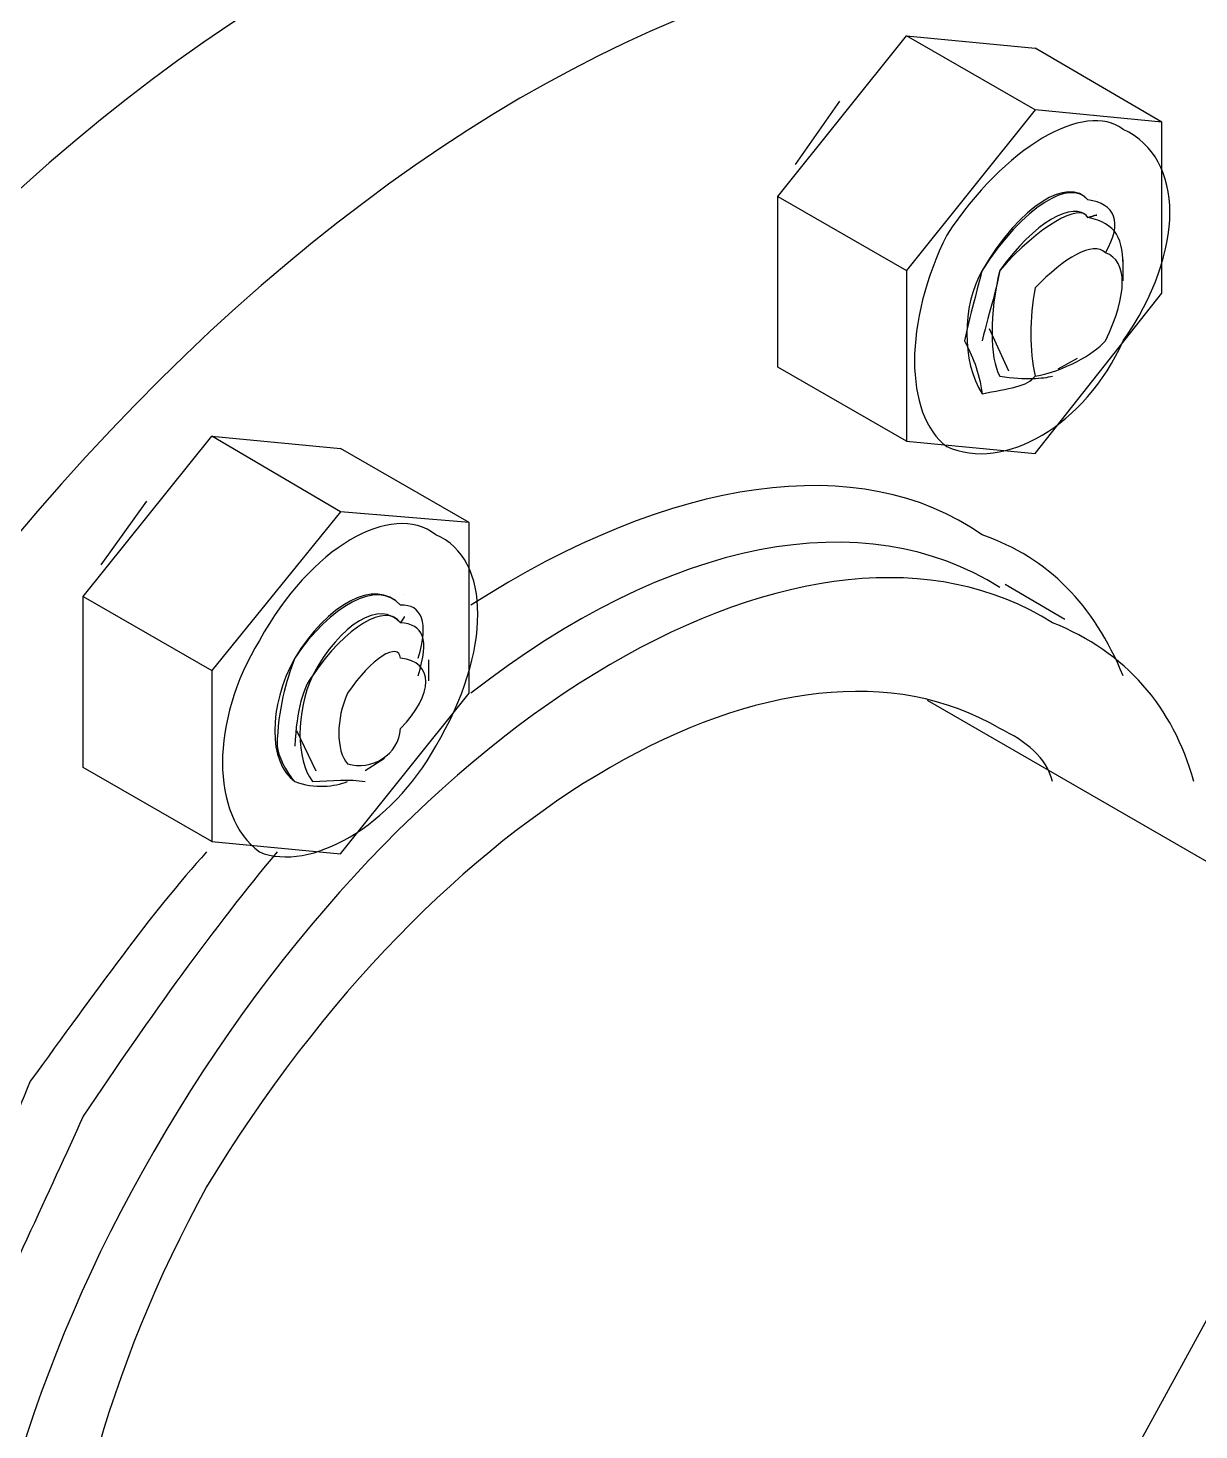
# Model space of a CAD drawing. Header units: inches. Extents: x 0.3 to 33.8, y 15.5 to 37.1.
# Drawn here: x 6.9863 to 7.3294, y 25.7233 to 26.1341 of the extents above; entities that cross this region are included whole.
import ezdxf

# ---------------------------------------------------------------- set-up
doc = ezdxf.new("R2010")
doc.units = ezdxf.units.IN
doc.header["$MEASUREMENT"] = 0

# ---------------------------------------------------------------- blocks, each defined once
blk = doc.blocks.new('60298_1')
at = {"transparency": 33554687}
for points in [[(7.20595754665527, 26.0848018113993), (7.243654977343226, 26.13179407619668)], [(7.243654977343226, 26.13179407619668), (7.281353064677888, 26.12817989273231)], [(7.281353064677888, 26.11010634882359), (7.243654977343226, 26.13179407619668)], [(7.318533714409, 26.10648953877239), (7.281353064677888, 26.12817989273231)], [(7.224031747210688, 26.11268828366769), (7.211121416343474, 26.09409730215543)], [(7.281353064677888, 26.11010634882359), (7.243654977343226, 26.06311145743939)], [(7.243654977343226, 26.01301982019436), (7.281353064677888, 26.00940563672998), (7.318533714409, 26.05640052811418), (7.318533714409, 26.10648953877239)], [(7.318533714409, 26.10648953877239), (7.281353064677888, 26.11010634882359)], [(7.20595754665527, 26.0848018113993), (7.243654977343226, 26.06311145743939), (7.243654977343226, 26.01301982019436)], [(7.20595754665527, 26.03471017415427), (7.20595754665527, 26.0848018113993)], [(7.299427265233305, 26.08531662241603), (7.299427265233305, 26.08531662241603)], [(7.307173069765612, 26.06001208499174), (7.307173069765612, 26.06621082988704)], [(7.267926609500535, 26.04607016215095), (7.273606603498876, 26.03367529894717)], [(7.293746614588258, 26.03729210899837), (7.288066620589917, 26.03419273655073)], [(7.243654977343226, 26.01301982019436), (7.20595754665527, 26.03471017415427)], [(7.268442733810672, 26.03109336410307), (7.268442733810672, 26.03109336410307)], [(7.002492281874198, 25.96757724162081), (7.040190369208858, 26.01456950641818)], [(7.040190369208858, 26.01456950641818), (7.077887799896814, 26.01095532295381)], [(7.077887799896814, 25.99236171485472), (7.040190369208858, 26.01456950641818)], [(7.115585887231475, 25.98926759558071), (7.077887799896814, 26.01095532295381)], [(7.021083263386459, 25.99546108730237), (7.007656808209106, 25.97687010579011)], [(7.077887799896814, 25.99236171485472), (7.040190369208858, 25.94588688766089)], [(7.115585887231475, 25.98926759558071), (7.077887799896814, 25.99236171485472)], [(7.040190369208858, 25.89579525041585), (7.077887799896814, 25.89218106695148), (7.115585887231475, 25.93917333174886), (7.115585887231475, 25.98926759558071)], [(7.2725743548786, 25.97119142508518), (7.290131774477174, 25.96086368570878)], [(7.002492281874198, 25.96757724162081), (7.040190369208858, 25.94588688766089), (7.040190369208858, 25.89579525041585)], [(7.002492281874198, 25.91748297778895), (7.002492281874198, 25.96757724162081)], [(7.096478781409075, 25.96809205263753), (7.096478781409075, 25.96809205263753)], [(7.103708461631244, 25.94279014180006), (7.103708461631244, 25.94898626010854)], [(8.100892147860407, 25.44600539041767), (7.249851752298412, 25.93710883450831)], [(7.0649774690296, 25.9283281547689), (7.070658119674647, 25.91645335575549)], [(7.040190369208858, 25.89579525041585), (7.002492281874198, 25.91748297778895)], [(7.090798130764028, 25.92006491263305), (7.085117480118982, 25.91645335575549)], [(7.0649774690296, 25.91387142091139), (7.0649774690296, 25.91387142091139)]]:
    blk.add_lwpolyline(points, dxfattribs=at)
at = {"color": 21, "transparency": 33554687}
blk.add_lwpolyline([(7.528712535102102, 26.11578765611534), (4.860948385158366, 21.24140986086945), (4.680722175590972, 21.24140986086945)], dxfattribs=at)
at = {"transparency": 33554687}
for points, knots in [([(7.203891736121308, 26.19221345281812), (7.190342488010117, 26.22222220723711), (7.169274635126555, 26.24448778371061), (7.141922673276043, 26.25418251566339), (7.046226265721315, 26.31552645084548), (6.897221965360415, 26.25694043182443), (6.770108952851159, 26.10958891122004)], [0, 0, 0, 0, 1, 1, 1, 2, 2, 2, 2]), ([(7.291680804054295, 26.17155797406531), (7.169675846263317, 26.24425401748363), (6.967945442076882, 26.12778327812248), (6.842405755072833, 25.90819011361964), (6.795588158298984, 25.8292532999169), (6.764191909392308, 25.73956586635973), (6.749452817451639, 25.65514999255038)], [0, 0, 0, 0, 1, 1, 1, 2, 2, 2, 2]), ([(7.420782799433027, 26.05278371806298), (7.409280975748061, 26.09246093856655), (7.385813735804391, 26.11946487766341), (7.353649866899559, 26.13540825966106), (7.231805130904605, 26.20838534786913), (7.030074070071464, 26.09191198192115), (6.904374817918097, 25.87204039921539), (6.827586552234151, 25.74119697677497), (6.795497541053691, 25.5922878901863), (6.816585749985109, 25.47957054339099)], [0, 0, 0, 0, 1, 1, 1, 2, 2, 2, 3, 3, 3, 3]), ([(7.307173069765612, 26.10442504153184), (7.325425221578086, 26.0960068307736), (7.325425221578086, 26.06852222628868), (7.307173069765612, 26.04245597868658), (7.296060637576716, 26.01766099910537), (7.272256537873376, 26.00391607027609), (7.255532402943459, 26.01147013397053), (7.242892610518709, 26.02087068819946), (7.242892610518709, 26.04836054585803), (7.255532402943459, 26.0734391968158), (7.272256537873376, 26.09921651986769), (7.296060637576716, 26.11296144869698), (7.307173069765612, 26.10442504153184)], [0, 0, 0, 0, 1, 1, 1, 2, 2, 2, 3, 3, 3, 4, 4, 4, 4]), ([(7.302009200077406, 26.06827532712759), (7.307149430484231, 26.07725562746532), (7.304809798274277, 26.08264801020687), (7.296845330389202, 26.08376693619221), (7.291893557586718, 26.09010751677579), (7.277884656782021, 26.08201762937006), (7.265860798966571, 26.06311145743939), (7.265094492261824, 26.05986499612982), (7.262763396459035, 26.05201938129835), (7.260696272631662, 26.04245597868658)], [0, 0, 0, 0, 1, 1, 1, 2, 2, 2, 3, 3, 3, 3]), ([(7.296845330389202, 26.08376693619221), (7.291163366450747, 26.09052514408018), (7.277153808999343, 26.08244050984809), (7.265860798966571, 26.06311145743939), (7.259873494310283, 26.05250529986006), (7.259873494310283, 26.03632815163542), (7.265860798966571, 26.02696436962197)], [0, 0, 0, 0, 1, 1, 1, 2, 2, 2, 2]), ([(7.296845330389202, 26.078603066504), (7.30033475097963, 26.07954075799876), (7.300209331458973, 26.07961430242971), (7.296845330389202, 26.078603066504), (7.292801043333043, 26.08389301235956), (7.280998475457182, 26.07707964614838), (7.271024668654775, 26.06311145743939), (7.270223559674663, 26.05841249361833), (7.26825887273327, 26.05180400117911), (7.265860798966571, 26.04245597868658)], [0, 0, 0, 0, 1, 1, 1, 2, 2, 2, 3, 3, 3, 3]), ([(7.307173069765612, 26.06311145743939), (7.307275506651592, 26.07244109382419), (7.30530293994974, 26.07680385453227), (7.296845330389202, 26.078603066504), (7.294481402251164, 26.08304987799033), (7.282628272579019, 26.07620499273731), (7.271024668654775, 26.06311145743939), (7.268006720398546, 26.05088206920528), (7.268006720398546, 26.03719492528603), (7.271024668654775, 26.03212823931016), (7.278828258097122, 26.03094627524115), (7.283590916648564, 26.03141906086875), (7.286516934366092, 26.03212823931016)], [0, 0, 0, 0, 1, 1, 1, 2, 2, 2, 3, 3, 3, 4, 4, 4, 4]), ([(7.302009200077406, 26.06827532712759), (7.308557281019772, 26.06580108234311), (7.308557281019772, 26.05620090751586), (7.302009200077406, 26.04245597868658), (7.298298489547392, 26.03843467426509), (7.289983372321842, 26.03363064697124), (7.281353064677888, 26.03212823931016), (7.279725237496166, 26.03955097366361), (7.279725237496166, 26.04915640166451), (7.281353064677888, 26.05794758775119), (7.289983372321842, 26.06692263491527), (7.298298489547392, 26.07172403562231), (7.302009200077406, 26.06827532712759)], [0, 0, 0, 0, 1, 1, 1, 2, 2, 2, 3, 3, 3, 4, 4, 4, 4]), ([(7.260696272631662, 26.04245597868658), (7.262763396459035, 26.03846881989375), (7.265094492261824, 26.03331808313965), (7.265860798966571, 26.02696436962197), (7.27352058278052, 26.02845364434893), (7.279360141928181, 26.0291181708144), (7.281353064677888, 26.03212823931016)], [0, 0, 0, 0, 1, 1, 1, 2, 2, 2, 2]), ([(7.307173069765612, 25.94433720143707), (7.298362184277778, 25.96531837695556), (7.285608135326357, 25.97860102650452), (7.265860798966571, 25.98565078552951), (7.230191093303688, 26.01059285397264), (7.174941496190797, 26.00278663794347), (7.116102011541614, 25.9649953067767)], [0, 0, 0, 0, 1, 1, 1, 2, 2, 2, 2]), ([(7.105774272165206, 25.98565078552951), (7.122215392365263, 25.97868507728276), (7.122215392365263, 25.95119784621102), (7.105774272165206, 25.92368172268425), (7.092850808363892, 25.90033661902771), (7.069046052013846, 25.88659169019843), (7.054133605343053, 25.89269850455502), (7.039682781305886, 25.90354893470862), (7.039682781305886, 25.93103353919355), (7.054133605343053, 25.95466494081347), (7.069046052013846, 25.98189739296367), (7.092850808363892, 25.99563969520614), (7.105774272165206, 25.98565078552951)], [0, 0, 0, 0, 1, 1, 1, 2, 2, 2, 3, 3, 3, 4, 4, 4, 4]), ([(7.327829861811836, 25.91335398330785), (7.321825484341218, 25.93529648960248), (7.307972865452314, 25.95123461842649), (7.286516934366092, 25.9598314370885), (7.21706406902382, 26.00372170285141), (7.09798644224378, 25.93497604601043), (7.023149073920422, 25.80490746668192), (6.951097200919718, 25.68055171368701), (6.951097200919718, 25.54305514683142), (7.023149073920422, 25.50022602214381), (7.049545614815145, 25.48621843463252), (7.081091579170562, 25.48428001355933), (7.11093814185341, 25.4950621524556)], [0, 0, 0, 0, 1, 1, 1, 2, 2, 2, 3, 3, 3, 4, 4, 4, 4]), ([(7.095445876142094, 25.9649953067767), (7.087954193884628, 25.97320339058934), (7.07394397978652, 25.96511612977042), (7.064461344719462, 25.94950107112527), (7.056663008450754, 25.93518617295604), (7.056663008450754, 25.91900639814457), (7.064461344719462, 25.91335398330785)], [0, 0, 0, 0, 1, 1, 1, 2, 2, 2, 2]), ([(7.100609745830297, 25.94950107112527), (7.103940257918112, 25.95993124738766), (7.101600625708159, 25.9653236301292), (7.095445876142094, 25.9649953067767), (7.088683071727189, 25.97278051011131), (7.074674170922492, 25.9646932492924), (7.064461344719462, 25.94950107112527), (7.061884663049001, 25.94254061605216), (7.059554223892916, 25.93469500122069), (7.059297475031259, 25.92368172268425)], [0, 0, 0, 0, 1, 1, 1, 2, 2, 2, 3, 3, 3, 3]), ([(7.095445876142094, 25.9598314370885), (7.097126235060217, 25.9622163779211), (7.097000158892854, 25.96229254893887), (7.095445876142094, 25.9598314370885), (7.089593184060334, 25.96656863228191), (7.077789302891063, 25.95975526607072), (7.06962587105437, 25.94433720143707), (7.067013073815133, 25.94108811354067), (7.065049700167151, 25.93448224768827), (7.064461344719462, 25.92368172268425)], [0, 0, 0, 0, 1, 1, 1, 2, 2, 2, 3, 3, 3, 3]), ([(7.100609745830297, 25.94433720143707), (7.104065677438768, 25.95511934033334), (7.102092454090212, 25.95947684786779), (7.095445876142094, 25.9598314370885), (7.091271573038341, 25.96572812449949), (7.079418443366194, 25.95888323924646), (7.06962587105437, 25.94433720143707), (7.064797547832427, 25.93355768912761), (7.064797547832427, 25.91987317179519), (7.06962587105437, 25.91335398330785), (7.075618428884297, 25.9136245217503), (7.08037977414233, 25.91409730737791), (7.085117480118982, 25.91335398330785)], [0, 0, 0, 0, 1, 1, 1, 2, 2, 2, 3, 3, 3, 4, 4, 4, 4]), ([(7.095445876142094, 25.94950107112527), (7.105347451806949, 25.94847932885227), (7.105347451806949, 25.9388765274382), (7.095445876142094, 25.92884559237245), (7.095089973627977, 25.92111029418743), (7.086774199755723, 25.91630626689357), (7.079953610430777, 25.91851785299604), (7.076516721576752, 25.92222922017276), (7.076516721576752, 25.93183202158684), (7.079953610430777, 25.93917333174886), (7.086774199755723, 25.94959825483761), (7.095089973627977, 25.95439965554465), (7.095445876142094, 25.94950107112527)], [0, 0, 0, 0, 1, 1, 1, 2, 2, 2, 3, 3, 3, 4, 4, 4, 4]), ([(7.286516934366092, 25.91335398330785), (7.284696709699802, 25.92039586257238), (7.278610251391058, 25.92526555453674), (7.271024668654775, 25.92884559237245), (7.20874238533122, 25.96560204833213), (7.10630812593638, 25.90646444607887), (7.038641339631739, 25.79457972730552), (6.979948943844476, 25.68760409929882), (6.979948943844476, 25.56932101503185), (7.038641339631739, 25.53121186685985), (7.049816153257609, 25.52898452123645), (7.057076695874911, 25.52614518088399), (7.064461344719462, 25.52088412748344)], [0, 0, 0, 0, 1, 1, 1, 2, 2, 2, 3, 3, 3, 4, 4, 4, 4]), ([(7.059297475031259, 25.92368172268425), (7.059554223892916, 25.92114443981609), (7.061884663049001, 25.91599370306199), (7.064461344719462, 25.91335398330785), (7.07031009692099, 25.91112926427127), (7.076150312715356, 25.91179904391037), (7.079953610430777, 25.91335398330785)], [0, 0, 0, 0, 1, 1, 1, 2, 2, 2, 2]), ([(7.038641339631739, 25.89269850455502), (7.022451058472995, 25.87489287250196), (7.006012564859759, 25.85152150297722), (6.987000016162881, 25.82556294543474), (6.977382768521294, 25.80193154381482), (6.965360880645961, 25.77601238507464), (6.956015484740249, 25.74810227352486)], [0, 0, 0, 0, 1, 1, 1, 2, 2, 2, 2]), ([(7.059297475031259, 25.89269850455502), (7.040769531602677, 25.87044343442881), (7.022466817993916, 25.84512839065724), (7.002492281874198, 25.81523520605833), (6.992466599982095, 25.79316399700951), (6.980538612585575, 25.76715028114381), (6.966343880763361, 25.73777453414846)], [0, 0, 0, 0, 1, 1, 1, 2, 2, 2, 2])]:
    blk.add_open_spline(points, degree=3, knots=knots, dxfattribs=at)
for points in [[(7.059297475031259, 26.14573599903747), (7.010909835985728, 26.16732654269822), (6.942325057587482, 26.1485963520845), (6.873390286495464, 26.09409730215543)], [(7.054133605343053, 26.14057212934927), (7.008176872399474, 26.16172928618471), (6.943122226687366, 26.14307001341513), (6.878554812830373, 26.08893343246723)], [(7.048969079008145, 26.14057212934927), (7.003885029535525, 26.15857212882702), (6.942103111001188, 26.13922469031058), (6.878554812830373, 26.08893343246723)], [(7.054133605343053, 26.14057212934927), (7.021320969493673, 26.15254411207502), (6.977026209360474, 26.14309627928333), (6.930195479652525, 26.11475278090825)], [(7.271024668654775, 25.97015917646491), (7.231793311263915, 25.99521681472811), (7.17420933511471, 25.98483391702849), (7.116102011541614, 25.93917333174886)]]:
    blk.add_open_spline(points, degree=3, dxfattribs=at)

msp = doc.modelspace()

# ---------------------------------------------------------------- block references
msp.add_blockref('60298_1', (0, 0))

doc.saveas('drawing.dxf')
